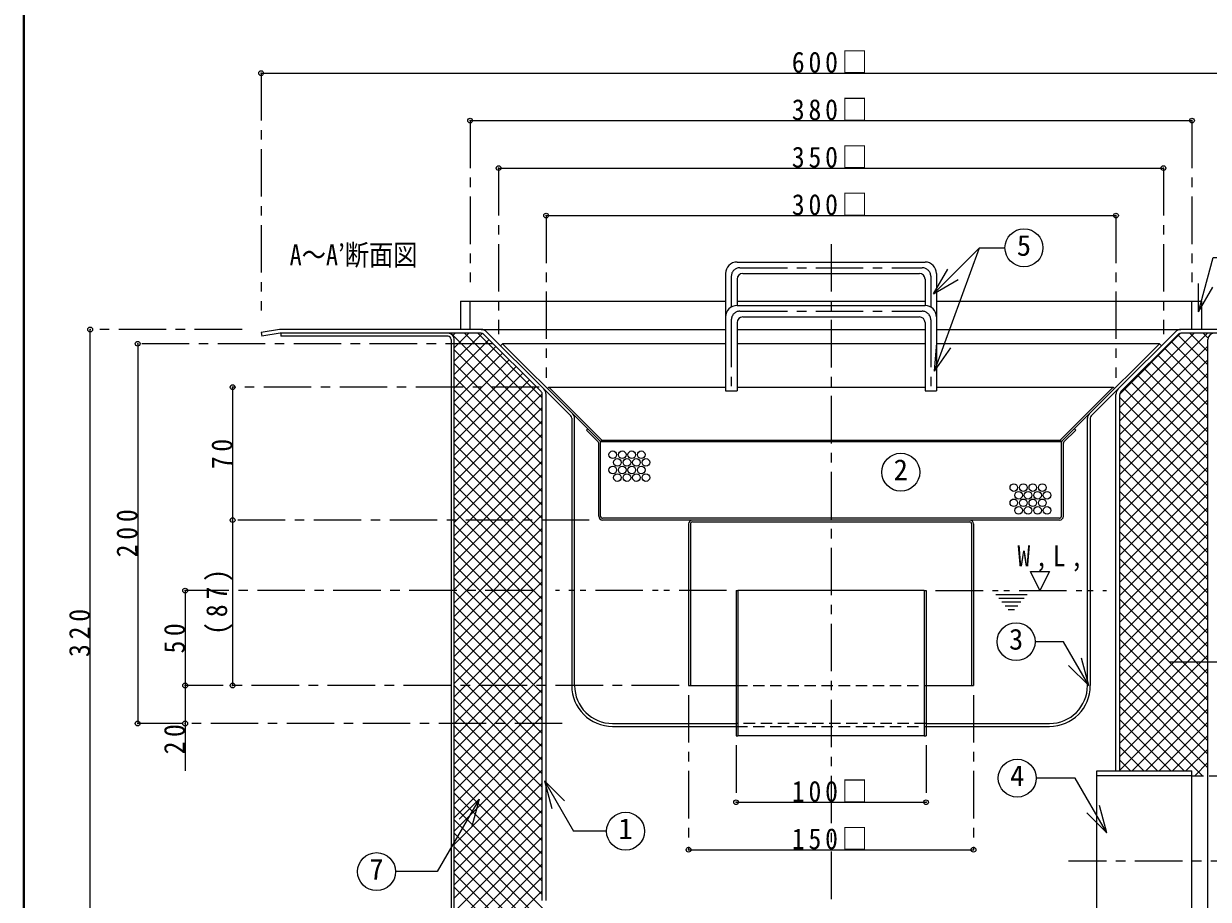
# Model space of a CAD drawing. Units: millimetres at full size, sheet at 1:5. Extents: x -1057 to 968, y -699 to 706.
# Drawn here: x -1057 to -433, y -409 to 52 of the extents above; entities that cross this region are included whole.
import ezdxf
from ezdxf.enums import TextEntityAlignment as Align

# ---------------------------------------------------------------- set-up
doc = ezdxf.new("R2010")
doc.units = ezdxf.units.MM
doc.header["$LTSCALE"] = 5
doc.header["$PDMODE"] = 32
doc.header["$PDSIZE"] = 2.5
for name, pattern in [('CHAIN1', [8, 5, -1, 1, -1]), ('DASHED1', [1.8, 1.2, -0.6]), ('DOUBLE_CHAIN1', [8.8, 5, -1, 0.6, -0.6, 0.6, -1])]:
    doc.linetypes.add(name, pattern=pattern)
doc.layers.add('0-0_ﾚｲﾔ1', color=4, linetype='Continuous', lineweight=9)
doc.styles.add('ＭＳ ゴシック', font='')
doc.styles.get('ＭＳ ゴシック').set_extended_font_data('MS Gothic')

msp = doc.modelspace()

# ---------------------------------------------------------------- linework, layer by layer
at = {"layer": '0-0_ﾚｲﾔ1', "color": 1, "lineweight": 40}
msp.add_line((-1056.961, -699.318), (-1056.961, 705.682), dxfattribs=at)
at = {"layer": '0-0_ﾚｲﾔ1'}
for p, q in [((-931.961, 25.682), (-331.961, 25.682)), ((-821.961, 0.682), (-441.961, 0.682)), ((-806.961, -24.318), (-456.961, -24.318)), ((-781.961, -49.318), (-481.961, -49.318)), ((-681.461, -96.697), (-582.461, -96.697)), ((-687.461, -102.697), (-687.461, -141.697)), ((-681.461, -105.697), (-681.461, -141.697)), ((-678.461, -102.697), (-585.461, -102.697)), ((-582.461, -105.697), (-582.461, -141.697)), ((-576.461, -102.697), (-576.461, -141.697)), ((-1021.961, -429.318), (-1021.961, -109.318)), ((-832.063, -111.318), (-783.961, -159.42)), ((-831.029, -112.562), (-829.785, -111.318)), ((-830.361, -118.965), (-822.714, -111.318)), ((-830.361, -126.036), (-815.69, -111.365)), ((-824.992, -111.318), (-783.961, -152.349)), ((-817.921, -111.318), (-783.961, -145.278)), ((-479.961, -157.474), (-433.806, -111.318)), ((-479.961, -150.402), (-440.877, -111.318)), ((-479.955, -143.326), (-447.953, -111.324)), ((-449.429, -112.115), (-433.561, -127.982)), ((-443.154, -111.318), (-433.561, -120.911)), ((-436.083, -111.318), (-433.501, -113.9)), ((-996.961, -116.818), (-996.961, -316.818)), ((-830.361, -133.107), (-811.931, -114.677)), ((-830.361, -140.178), (-808.395, -118.212)), ((-687.461, -116.818), (-804.84, -116.818)), ((-582.461, -116.818), (-681.461, -116.818)), ((-459.082, -116.818), (-576.461, -116.818)), ((-479.961, -164.545), (-433.561, -118.145)), ((-452.964, -115.65), (-433.561, -135.053)), ((-830.361, -120.091), (-783.961, -166.491)), ((-830.361, -147.249), (-804.86, -121.748)), ((-460.035, -122.721), (-433.561, -149.196)), ((-456.5, -119.186), (-433.561, -142.125)), ((-830.361, -154.32), (-801.324, -125.283)), ((-830.361, -127.162), (-783.961, -173.562)), ((-830.361, -161.391), (-797.789, -128.819)), ((-479.961, -171.616), (-433.561, -125.216)), ((-467.106, -129.792), (-433.561, -163.338)), ((-463.571, -126.257), (-433.561, -156.267)), ((-830.361, -168.462), (-794.253, -132.354)), ((-830.361, -134.233), (-783.961, -180.633)), ((-830.361, -175.533), (-790.718, -135.89)), ((-479.961, -178.687), (-433.561, -132.287)), ((-474.178, -136.863), (-433.561, -177.48)), ((-470.642, -133.328), (-433.561, -170.409)), ((-946.961, -139.697), (-946.961, -209.697)), ((-830.361, -182.604), (-787.182, -139.426)), ((-830.361, -141.304), (-783.961, -187.704)), ((-830.361, -189.675), (-783.97, -143.285)), ((-780.547, -139.697), (-781.254, -140.404)), ((-780.547, -139.697), (-687.461, -139.697)), ((-752.555, -167.688), (-780.547, -139.697)), ((-687.461, -141.697), (-681.461, -141.697)), ((-681.461, -139.697), (-582.461, -139.697)), ((-582.461, -141.697), (-576.461, -141.697)), ((-511.366, -167.688), (-483.375, -139.697)), ((-479.961, -185.758), (-433.561, -139.358)), ((-477.713, -140.399), (-433.561, -184.551)), ((-830.361, -148.375), (-783.961, -194.775)), ((-479.961, -145.222), (-433.561, -191.622)), ((-479.961, -192.829), (-433.561, -146.429)), ((-830.361, -196.747), (-783.961, -150.347)), ((-830.361, -155.446), (-783.961, -201.846)), ((-753.262, -168.395), (-767.84, -153.818)), ((-510.659, -168.395), (-496.082, -153.818)), ((-479.961, -152.293), (-433.561, -198.693)), ((-479.961, -199.9), (-433.561, -153.5)), ((-830.361, -203.818), (-783.961, -157.418)), ((-760.041, -161.617), (-760.748, -162.324)), ((-503.881, -161.617), (-503.174, -162.324)), ((-479.961, -159.364), (-433.561, -205.764)), ((-479.961, -206.971), (-433.561, -160.571)), ((-830.361, -162.518), (-783.961, -208.918)), ((-830.361, -210.889), (-783.961, -164.489)), ((-754.555, -168.517), (-760.748, -162.324)), ((-753.262, -168.395), (-752.555, -167.688)), ((-752.555, -167.688), (-511.366, -167.688)), ((-510.659, -168.395), (-511.366, -167.688)), ((-509.366, -168.517), (-503.174, -162.324)), ((-479.961, -166.435), (-433.561, -212.835)), ((-479.961, -214.042), (-433.561, -167.642)), ((-830.361, -169.589), (-783.961, -215.989)), ((-830.361, -217.96), (-783.961, -171.56)), ((-754.262, -207.697), (-754.262, -169.224)), ((-753.262, -168.395), (-510.659, -168.395)), ((-753.262, -207.697), (-753.262, -168.81)), ((-510.659, -207.697), (-510.659, -168.81)), ((-509.659, -207.697), (-509.659, -169.224)), ((-479.961, -173.506), (-433.561, -219.906)), ((-830.361, -176.66), (-783.961, -223.06)), ((-830.361, -225.031), (-783.961, -178.631)), ((-479.961, -221.113), (-433.561, -174.713)), ((-479.961, -180.577), (-433.561, -226.977)), ((-830.361, -183.731), (-783.961, -230.131)), ((-830.361, -232.102), (-783.961, -185.702)), ((-479.961, -228.184), (-433.561, -181.784)), ((-830.361, -190.802), (-783.961, -237.202)), ((-830.361, -239.173), (-783.961, -192.773)), ((-479.961, -187.648), (-433.561, -234.048)), ((-479.961, -235.255), (-433.561, -188.855)), ((-830.361, -197.873), (-783.961, -244.273)), ((-479.961, -194.719), (-433.561, -241.119)), ((-479.961, -242.326), (-433.561, -195.926)), ((-830.361, -246.244), (-783.961, -199.844)), ((-830.361, -204.944), (-783.961, -251.344)), ((-479.961, -201.791), (-433.561, -248.191)), ((-479.961, -249.397), (-433.561, -202.997)), ((-946.961, -209.697), (-946.961, -296.818)), ((-830.361, -253.315), (-783.961, -206.915)), ((-830.361, -212.015), (-783.961, -258.415)), ((-511.659, -208.697), (-752.262, -208.697)), ((-511.659, -209.697), (-752.262, -209.697)), ((-706.961, -211.697), (-706.961, -296.818)), ((-705.961, -211.697), (-705.961, -296.818)), ((-704.961, -210.697), (-558.961, -210.697)), ((-557.961, -211.697), (-557.961, -296.818)), ((-556.961, -211.697), (-556.961, -296.818)), ((-479.961, -208.862), (-433.561, -255.262)), ((-479.961, -256.468), (-433.561, -210.068)), ((-830.361, -260.386), (-783.961, -213.986)), ((-479.961, -215.933), (-433.561, -262.333)), ((-479.961, -263.54), (-433.561, -217.14)), ((-830.361, -219.086), (-783.961, -265.486)), ((-830.361, -267.457), (-783.961, -221.057)), ((-479.961, -223.004), (-433.561, -269.404)), ((-479.961, -270.611), (-433.561, -224.211)), ((-830.361, -226.157), (-783.961, -272.557)), ((-830.361, -274.528), (-783.961, -228.128)), ((-479.961, -230.075), (-433.561, -276.475)), ((-830.361, -233.228), (-783.961, -279.628)), ((-830.361, -281.599), (-783.961, -235.199)), ((-479.961, -277.682), (-433.561, -231.282)), ((-830.361, -240.299), (-783.961, -286.699)), ((-830.361, -288.67), (-783.961, -242.27)), ((-479.961, -237.146), (-433.561, -283.546)), ((-479.961, -284.753), (-433.561, -238.353)), ((-971.961, -246.818), (-971.961, -296.818)), ((-830.361, -247.37), (-783.961, -293.77)), ((-830.361, -295.741), (-783.961, -249.341)), ((-582.961, -246.818), (-680.961, -246.818)), ((-479.961, -244.217), (-433.561, -290.617)), ((-479.961, -291.824), (-433.561, -245.424)), ((-830.361, -254.441), (-783.961, -300.841)), ((-479.961, -251.288), (-433.561, -297.688)), ((-479.961, -298.895), (-433.561, -252.495)), ((-830.361, -302.813), (-783.961, -256.413)), ((-830.361, -261.512), (-783.961, -307.912)), ((-479.961, -258.359), (-433.561, -304.759)), ((-479.961, -305.966), (-433.561, -259.566)), ((-830.361, -309.884), (-783.961, -263.484)), ((-479.961, -265.43), (-433.561, -311.83)), ((-479.961, -313.037), (-433.561, -266.637)), ((-830.361, -268.584), (-783.961, -314.984)), ((-830.361, -316.955), (-783.961, -270.555)), ((-479.961, -272.501), (-433.561, -318.901)), ((-479.961, -320.108), (-433.561, -273.708)), ((-830.361, -275.655), (-783.961, -322.055)), ((-830.361, -324.026), (-783.961, -277.626)), ((-479.961, -279.572), (-433.561, -325.972)), ((-830.361, -282.726), (-783.961, -329.126)), ((-830.361, -331.097), (-783.961, -284.697)), ((-479.961, -327.179), (-433.561, -280.779)), ((-479.961, -286.643), (-433.561, -333.043)), ((-830.361, -289.797), (-783.961, -336.197)), ((-830.361, -338.168), (-783.961, -291.768)), ((-479.961, -334.25), (-433.561, -287.85)), ((-971.961, -296.818), (-971.961, -341.818)), ((-830.361, -296.868), (-783.961, -343.268)), ((-830.361, -345.239), (-783.961, -298.839)), ((-706.961, -296.818), (-681.961, -296.818)), ((-581.961, -296.818), (-556.961, -296.818)), ((-479.961, -293.714), (-433.561, -340.114)), ((-479.961, -341.321), (-433.561, -294.921)), ((-830.361, -303.939), (-783.961, -350.339)), ((-479.961, -300.786), (-436.428, -344.318)), ((-473.387, -341.818), (-433.561, -301.992)), ((-830.361, -352.31), (-783.961, -305.91)), ((-830.361, -311.01), (-783.961, -357.41)), ((-479.961, -307.857), (-445.999, -341.818)), ((-466.316, -341.818), (-433.561, -309.063)), ((-830.361, -359.381), (-783.961, -312.981)), ((-479.961, -314.928), (-453.07, -341.818)), ((-459.245, -341.818), (-433.561, -316.134)), ((-830.361, -318.081), (-783.961, -364.481)), ((-830.361, -366.452), (-783.961, -320.052)), ((-582.961, -323.318), (-680.961, -323.318)), ((-479.961, -321.999), (-460.141, -341.818)), ((-452.174, -341.818), (-433.561, -323.206)), ((-830.361, -325.152), (-783.961, -371.552)), ((-830.361, -373.523), (-783.961, -327.123)), ((-479.961, -329.07), (-467.212, -341.818)), ((-445.102, -341.818), (-433.561, -330.277)), ((-830.361, -332.223), (-783.961, -378.623)), ((-830.361, -380.594), (-783.961, -334.194)), ((-479.961, -336.141), (-474.284, -341.818)), ((-830.361, -339.294), (-783.961, -385.694)), ((-830.361, -387.665), (-783.961, -341.265)), ((-440.531, -344.318), (-433.561, -337.348)), ((-830.361, -346.365), (-783.961, -392.765)), ((-830.361, -394.736), (-783.961, -348.336)), ((-830.361, -353.436), (-783.961, -399.836)), ((-830.361, -401.807), (-783.961, -355.407)), ((-830.361, -360.507), (-783.961, -406.907)), ((-681.961, -358.318), (-581.961, -358.318)), ((-830.361, -408.879), (-783.961, -362.479)), ((-830.361, -367.579), (-783.5, -414.439)), ((-830.361, -415.95), (-783.961, -369.55)), ((-830.361, -374.65), (-697.292, -507.718)), ((-830.361, -423.021), (-783.961, -376.621)), ((-830.361, -381.721), (-704.363, -507.718)), ((-830.361, -430.092), (-783.961, -383.692)), ((-706.961, -383.318), (-556.961, -383.318)), ((-830.361, -388.792), (-711.434, -507.718)), ((-830.361, -437.163), (-783.961, -390.763)), ((-830.361, -395.863), (-718.505, -507.718)), ((-830.361, -444.234), (-783.961, -397.834)), ((-830.361, -402.934), (-725.577, -507.718)), ((-830.361, -451.305), (-783.961, -404.905))]:
    msp.add_line(p, q, dxfattribs=at)
at = {"layer": '0-0_ﾚｲﾔ1', "linetype": 'CHAIN1'}
for p, q in [((-931.961, 25.682), (-931.961, -99.318)), ((-821.961, 0.682), (-821.961, -84.318)), ((-441.961, 0.682), (-441.961, -84.318)), ((-806.961, -24.318), (-806.961, -111.818)), ((-456.961, -24.318), (-456.961, -111.818)), ((-781.961, -49.318), (-781.961, -134.697)), ((-481.961, -49.318), (-481.961, -134.697)), ((-631.961, -64.318), (-631.961, -539.318)), ((-679.961, -76.818), (-583.961, -76.818)), ((-684.461, -81.318), (-684.461, -97.501)), ((-579.461, -81.318), (-579.461, -97.501)), ((-679.961, -99.697), (-583.961, -99.697)), ((-684.461, -104.197), (-684.461, -141.697)), ((-579.461, -104.197), (-579.461, -141.697)), ((-941.961, -109.318), (-1021.961, -109.318)), ((-809.84, -116.818), (-996.961, -116.818)), ((-785.547, -139.697), (-946.961, -139.697)), ((-759.262, -209.697), (-946.961, -209.697)), ((-788.961, -246.818), (-971.961, -246.818)), ((-453.561, -284.318), (-410.361, -284.318)), ((-711.961, -296.818), (-971.961, -296.818)), ((-706.961, -301.818), (-706.961, -383.318)), ((-556.961, -301.818), (-556.961, -383.318)), ((-773.461, -316.818), (-996.961, -316.818)), ((-681.961, -328.318), (-681.961, -358.318)), ((-581.961, -328.318), (-581.961, -358.318)), ((193.039, -389.318), (-506.961, -389.318))]:
    msp.add_line(p, q, dxfattribs=at)
at = {"layer": '0-0_ﾚｲﾔ1', "color": 7, "lineweight": 18}
for p, q in [((-578.054, -90.497), (-553.865, -66.308)), ((-577.528, -131.321), (-553.865, -66.308)), ((-553.865, -66.308), (-540.396, -66.308)), ((-681.461, -73.818), (-582.461, -73.818)), ((-687.461, -79.818), (-687.461, -102.697)), ((-678.461, -79.818), (-585.461, -79.818)), ((-578.054, -90.497), (-570.554, -77.506)), ((-576.461, -79.818), (-576.461, -102.697)), ((-681.461, -82.818), (-681.461, -96.697)), ((-582.461, -82.818), (-582.461, -96.697)), ((-578.054, -90.497), (-565.064, -82.997)), ((-438.46, -100.034), (-438.46, -85.034)), ((-438.46, -100.034), (-430.96, -87.044)), ((-821.961, -94.318), (-687.461, -94.318)), ((-681.461, -94.318), (-582.461, -94.318)), ((-576.461, -94.318), (-441.961, -94.318)), ((-921.643, -111.318), (-921.643, -112.918)), ((-816.118, -109.318), (-687.461, -109.318)), ((-681.461, -109.318), (-582.461, -109.318)), ((-576.461, -109.318), (-447.804, -109.318)), ((-833.561, -112.918), (-921.643, -112.918)), ((-831.961, -114.518), (-831.961, -506.118)), ((-830.361, -504.518), (-830.361, -114.518)), ((-577.528, -131.321), (-576.221, -116.378)), ((-496.082, -153.818), (-459.082, -116.818)), ((-459.082, -116.818), (-458.022, -117.879)), ((-433.561, -504.518), (-433.561, -114.518)), ((-577.528, -131.321), (-568.925, -119.034)), ((-768.9, -154.879), (-783.132, -140.647)), ((-495.022, -154.879), (-480.789, -140.647)), ((-768.461, -155.94), (-768.461, -296.818)), ((-766.961, -296.818), (-766.961, -155.94)), ((-496.961, -296.818), (-496.961, -155.94)), ((-495.461, -155.94), (-495.461, -296.818)), ((-681.961, -246.818), (-681.961, -323.318)), ((-681.961, -246.818), (-680.961, -246.818)), ((-680.961, -246.818), (-680.961, -323.318)), ((-582.961, -246.818), (-582.961, -323.318)), ((-582.961, -246.818), (-581.961, -246.818)), ((-581.961, -246.818), (-581.961, -323.318)), ((-509.645, -273.731), (-524.522, -273.731)), ((-496.303, -296.84), (-509.645, -273.731)), ((-496.303, -296.84), (-506.91, -286.233)), ((-496.303, -296.84), (-500.185, -282.351)), ((-746.961, -316.818), (-681.961, -316.818)), ((-581.961, -316.818), (-516.961, -316.818)), ((-746.961, -318.318), (-681.961, -318.318)), ((-681.961, -323.318), (-680.961, -323.318)), ((-582.961, -323.318), (-581.961, -323.318)), ((-581.961, -318.318), (-516.961, -318.318)), ((-782.8, -347.017), (-772.193, -357.624)), ((-782.8, -347.017), (-778.918, -361.506)), ((-782.8, -347.017), (-767.488, -373.538)), ((-503.358, -345.615), (-523.968, -345.615)), ((-486.69, -374.483), (-503.358, -345.615)), ((-491.961, -434.318), (-491.961, -344.318)), ((-441.961, -434.318), (-441.961, -344.318)), ((-817.156, -356.62), (-839.221, -394.838)), ((-817.156, -356.62), (-827.762, -367.226)), ((-817.156, -356.62), (-821.038, -371.109)), ((-486.69, -374.483), (-490.573, -359.995)), ((-486.69, -374.483), (-497.297, -363.877)), ((-750.153, -373.538), (-767.488, -373.538)), ((-839.221, -394.838), (-861.226, -394.838))]:
    msp.add_line(p, q, dxfattribs=at)
at = {"layer": '0-0_ﾚｲﾔ1', "color": 5, "lineweight": 25}
for p, q in [((-826.961, -94.318), (-826.961, -109.318)), ((-826.961, -94.318), (-821.961, -94.318)), ((-821.961, -109.318), (-821.961, -94.318)), ((-441.961, -94.318), (-436.961, -94.318)), ((-441.961, -109.318), (-441.961, -94.318)), ((-436.961, -94.318), (-436.961, -109.318)), ((-922.275, -109.368), (-931.961, -110.918)), ((-931.961, -110.918), (-931.645, -112.893)), ((-921.959, -111.343), (-931.645, -112.893)), ((-816.118, -109.318), (-921.643, -109.318)), ((-816.118, -111.318), (-921.643, -111.318)), ((-784.547, -142.061), (-814.704, -111.904)), ((-783.132, -140.647), (-813.289, -110.49)), ((-480.789, -140.647), (-450.632, -110.49)), ((-479.375, -142.061), (-449.218, -111.904)), ((-342.279, -109.318), (-447.804, -109.318)), ((-342.279, -111.318), (-447.804, -111.318)), ((-783.961, -409.961), (-783.961, -143.475)), ((-781.961, -409.961), (-781.961, -143.475)), ((-481.961, -341.818), (-481.961, -143.475)), ((-479.961, -341.818), (-479.961, -143.475)), ((-491.961, -341.818), (-441.961, -341.818)), ((-491.961, -344.318), (-491.961, -341.818)), ((-441.961, -344.318), (-441.961, -341.818)), ((-441.961, -344.318), (-491.961, -344.318))]:
    msp.add_line(p, q, dxfattribs=at)
at = {"layer": '0-0_ﾚｲﾔ1', "linetype": 'DOUBLE_CHAIN1'}
for p, q in [((-686.961, -246.818), (-776.961, -246.818)), ((-576.961, -246.818), (-486.961, -246.818)), ((-545.294, -248.818), (-528.628, -248.818)), ((-543.628, -250.818), (-530.294, -250.818)), ((-541.961, -252.818), (-531.961, -252.818)), ((-540.294, -254.818), (-533.628, -254.818)), ((-538.628, -256.818), (-535.294, -256.818))]:
    msp.add_line(p, q, dxfattribs=at)
at = {"layer": '0-0_ﾚｲﾔ1', "linetype": 'DASHED1'}
for p, q in [((-681.961, -296.818), (-581.961, -296.818)), ((-441.961, -344.318), (108.039, -344.318))]:
    msp.add_line(p, q, dxfattribs=at)
at = {"layer": '0-0_ﾚｲﾔ1', "color": 7, "linetype": 'DASHED1', "lineweight": 18}
for p, q in [((-581.961, -316.818), (-681.961, -316.818)), ((-681.961, -318.318), (-581.961, -318.318))]:
    msp.add_line(p, q, dxfattribs=at)
at = {"layer": '0-0_ﾚｲﾔ1', "color": 7, "lineweight": 18}
for points in [[(-438.46, -100.034), (-430.803, -71.458), (-410.944, -71.458)], [(-767.84, -153.818), (-804.84, -116.818), (-805.9, -117.879)]]:
    msp.add_lwpolyline(points, dxfattribs=at)
at = {"layer": '0-0_ﾚｲﾔ1'}
msp.add_lwpolyline([(-576.461, -139.697), (-483.375, -139.697), (-482.668, -140.404)], dxfattribs=at)
msp.add_lwpolyline([(-521.961, -246.818), (-526.961, -236.818), (-516.961, -236.818)], close=True, dxfattribs=at)
at = {"layer": '0-0_ﾚｲﾔ1', "color": 7, "lineweight": 18}
for centre in [(-530.396, -66.308), (-595.248, -184.487), (-534.522, -273.731), (-533.968, -345.615), (-740.153, -373.538), (-871.226, -394.838)]:
    msp.add_circle(centre, 10, dxfattribs=at)
at = {"layer": '0-0_ﾚｲﾔ1'}
for centre in [(-746.89, -175.311), (-741.89, -175.311), (-736.89, -175.311), (-731.89, -175.311), (-744.39, -179.311), (-739.39, -179.311), (-734.39, -179.311), (-729.39, -179.311), (-746.89, -183.311), (-744.39, -187.311), (-741.89, -183.311), (-739.39, -187.311), (-736.89, -183.311), (-734.39, -187.311), (-731.89, -183.311), (-729.39, -187.311), (-535.736, -192.605), (-530.736, -192.605), (-525.736, -192.605), (-520.736, -192.605), (-535.736, -200.605), (-533.236, -196.605), (-530.736, -200.605), (-528.236, -196.605), (-525.736, -200.605), (-523.236, -196.605), (-520.736, -200.605), (-518.236, -196.605), (-533.236, -204.605), (-528.236, -204.605), (-523.236, -204.605), (-518.236, -204.605)]:
    msp.add_circle(centre, 2, dxfattribs=at)
at = {"layer": '0-0_ﾚｲﾔ1', "color": 7, "lineweight": 18}
for centre, radius, start, end in [((-681.461, -79.818), 6, 90, 180), ((-582.461, -79.818), 6, 0, 90), ((-678.461, -82.818), 3, 90, 180), ((-585.461, -82.818), 3, 0, 90), ((-833.561, -114.518), 3.2, 0, 90), ((-430.361, -114.518), 3.2, 90, 180), ((-833.561, -114.518), 1.6, 0, 90), ((-769.961, -155.94), 1.5, 0, 45), ((-769.961, -155.94), 3, 0, 45), ((-493.961, -155.94), 3, 135, 180), ((-493.961, -155.94), 1.5, 135, 180), ((-746.961, -296.818), 21.5, 180, 270), ((-746.961, -296.818), 20, 180, 270), ((-516.961, -296.818), 20, 270, 0), ((-516.961, -296.818), 21.5, 270, 0)]:
    msp.add_arc(centre, radius, start, end, dxfattribs=at)
at = {"layer": '0-0_ﾚｲﾔ1', "linetype": 'CHAIN1'}
for centre, start, end in [((-679.961, -81.318), 90, 180), ((-583.961, -81.318), 0, 90), ((-679.961, -104.197), 90, 180), ((-583.961, -104.197), 0, 90)]:
    msp.add_arc(centre, 4.5, start, end, dxfattribs=at)
at = {"layer": '0-0_ﾚｲﾔ1'}
for centre, radius, start, end in [((-681.461, -102.697), 6, 90, 180), ((-582.461, -102.697), 6, 0, 90), ((-678.461, -105.697), 3, 90, 180), ((-585.461, -105.697), 3, 0, 90), ((-754.262, -168.81), 1, 0, 45), ((-509.659, -168.81), 1, 135, 180), ((-755.262, -169.224), 1, 0, 45), ((-508.659, -169.224), 1, 135, 180), ((-752.262, -207.697), 2, 180, 270), ((-752.262, -207.697), 1, 180, 270), ((-704.961, -211.697), 2, 90, 180), ((-704.961, -211.697), 1, 90, 180), ((-558.961, -211.697), 2, 0, 90), ((-558.961, -211.697), 1, 0, 90), ((-511.659, -207.697), 2, 270, 0), ((-511.659, -207.697), 1, 270, 0)]:
    msp.add_arc(centre, radius, start, end, dxfattribs=at)
at = {"layer": '0-0_ﾚｲﾔ1', "color": 5, "lineweight": 25}
for centre, radius, start, end in [((-921.643, -113.318), 4, 90, 99.09028), ((-921.643, -113.318), 2, 90, 99.09028), ((-816.118, -113.318), 4, 45, 90), ((-816.118, -113.318), 2, 45, 90), ((-447.804, -113.318), 4, 90, 135), ((-447.804, -113.318), 2, 90, 135), ((-785.961, -143.475), 2, 0, 45), ((-785.961, -143.475), 4, 0, 45), ((-477.961, -143.475), 4, 135, 180), ((-477.961, -143.475), 2, 135, 180)]:
    msp.add_arc(centre, radius, start, end, dxfattribs=at)
at = {"layer": '0-0_ﾚｲﾔ1'}
for p in [(-931.961, 25.682), (-821.961, 0.682), (-441.961, 0.682), (-806.961, -24.318), (-456.961, -24.318), (-781.961, -49.318), (-481.961, -49.318), (-1021.961, -109.318), (-996.961, -116.818), (-946.961, -139.697), (-946.961, -209.697), (-971.961, -246.818), (-971.961, -296.818), (-946.961, -296.818), (-996.961, -316.818), (-971.961, -316.818), (-681.961, -358.318), (-581.961, -358.318), (-706.961, -383.318), (-556.961, -383.318)]:
    msp.add_point(p, dxfattribs=at)

# ---------------------------------------------------------------- texts
at = {"layer": '0-0_ﾚｲﾔ1', "color": 7, "style": 'ＭＳ ゴシック'}
for s, p in [('5', (-534.146, -73.808)), ('2', (-598.998, -191.987)), ('3', (-538.272, -281.231)), ('4', (-537.718, -353.115)), ('1', (-743.903, -381.038)), ('7', (-874.976, -402.338))]:
    msp.add_text(s, height=11, dxfattribs=at).set_placement(p, align=Align.BOTTOM_LEFT)
at = {"layer": '0-0_ﾚｲﾔ1', "color": 7, "style": 'ＭＳ ゴシック', "width": 0.85}
msp.add_text('A～A’断面図', height=11, dxfattribs=at).set_placement((-916.961, -78.818), align=Align.BOTTOM_LEFT)
at = {"layer": '0-0_ﾚｲﾔ1', "color": 7, "char_height": 11, "attachment_point": 7, "style": 'ＭＳ ゴシック'}
for s, insert in [('\\T1.3;\\W0.9;600□', (-652.586, 25.682)), ('\\T1.3;\\W0.9;380□', (-652.586, 0.682)), ('\\T1.3;\\W0.9;350□', (-652.586, -24.318)), ('\\T1.3;\\W0.9;300□', (-652.586, -49.318)), ('\\T1.38;\\W0.9;W,L,', (-533.836, -236.818)), ('\\T1.3;\\W0.9;100□', (-652.586, -358.318)), ('\\T1.3;\\W0.9;150□', (-652.586, -383.318))]:
    msp.add_mtext(s, dxfattribs=dict(at, insert=insert))
at = {"layer": '0-0_ﾚｲﾔ1', "color": 7, "char_height": 11, "attachment_point": 7, "rotation": 90, "style": 'ＭＳ ゴシック'}
for s, insert in [('\\T1.36;\\W0.9;70', (-946.961, -182.822)), ('\\T1.38;\\W0.9;200', (-996.961, -229.318)), ('\\T1.38;\\W0.9;(87)', (-946.961, -270.133)), ('\\T1.38;\\W0.9;320', (-1021.961, -281.818)), ('\\T1.36;\\W0.9;50', (-971.961, -279.943)), ('\\T1.36;\\W0.9;20', (-971.961, -333.068))]:
    msp.add_mtext(s, dxfattribs=dict(at, insert=insert))

doc.saveas('drawing.dxf')
